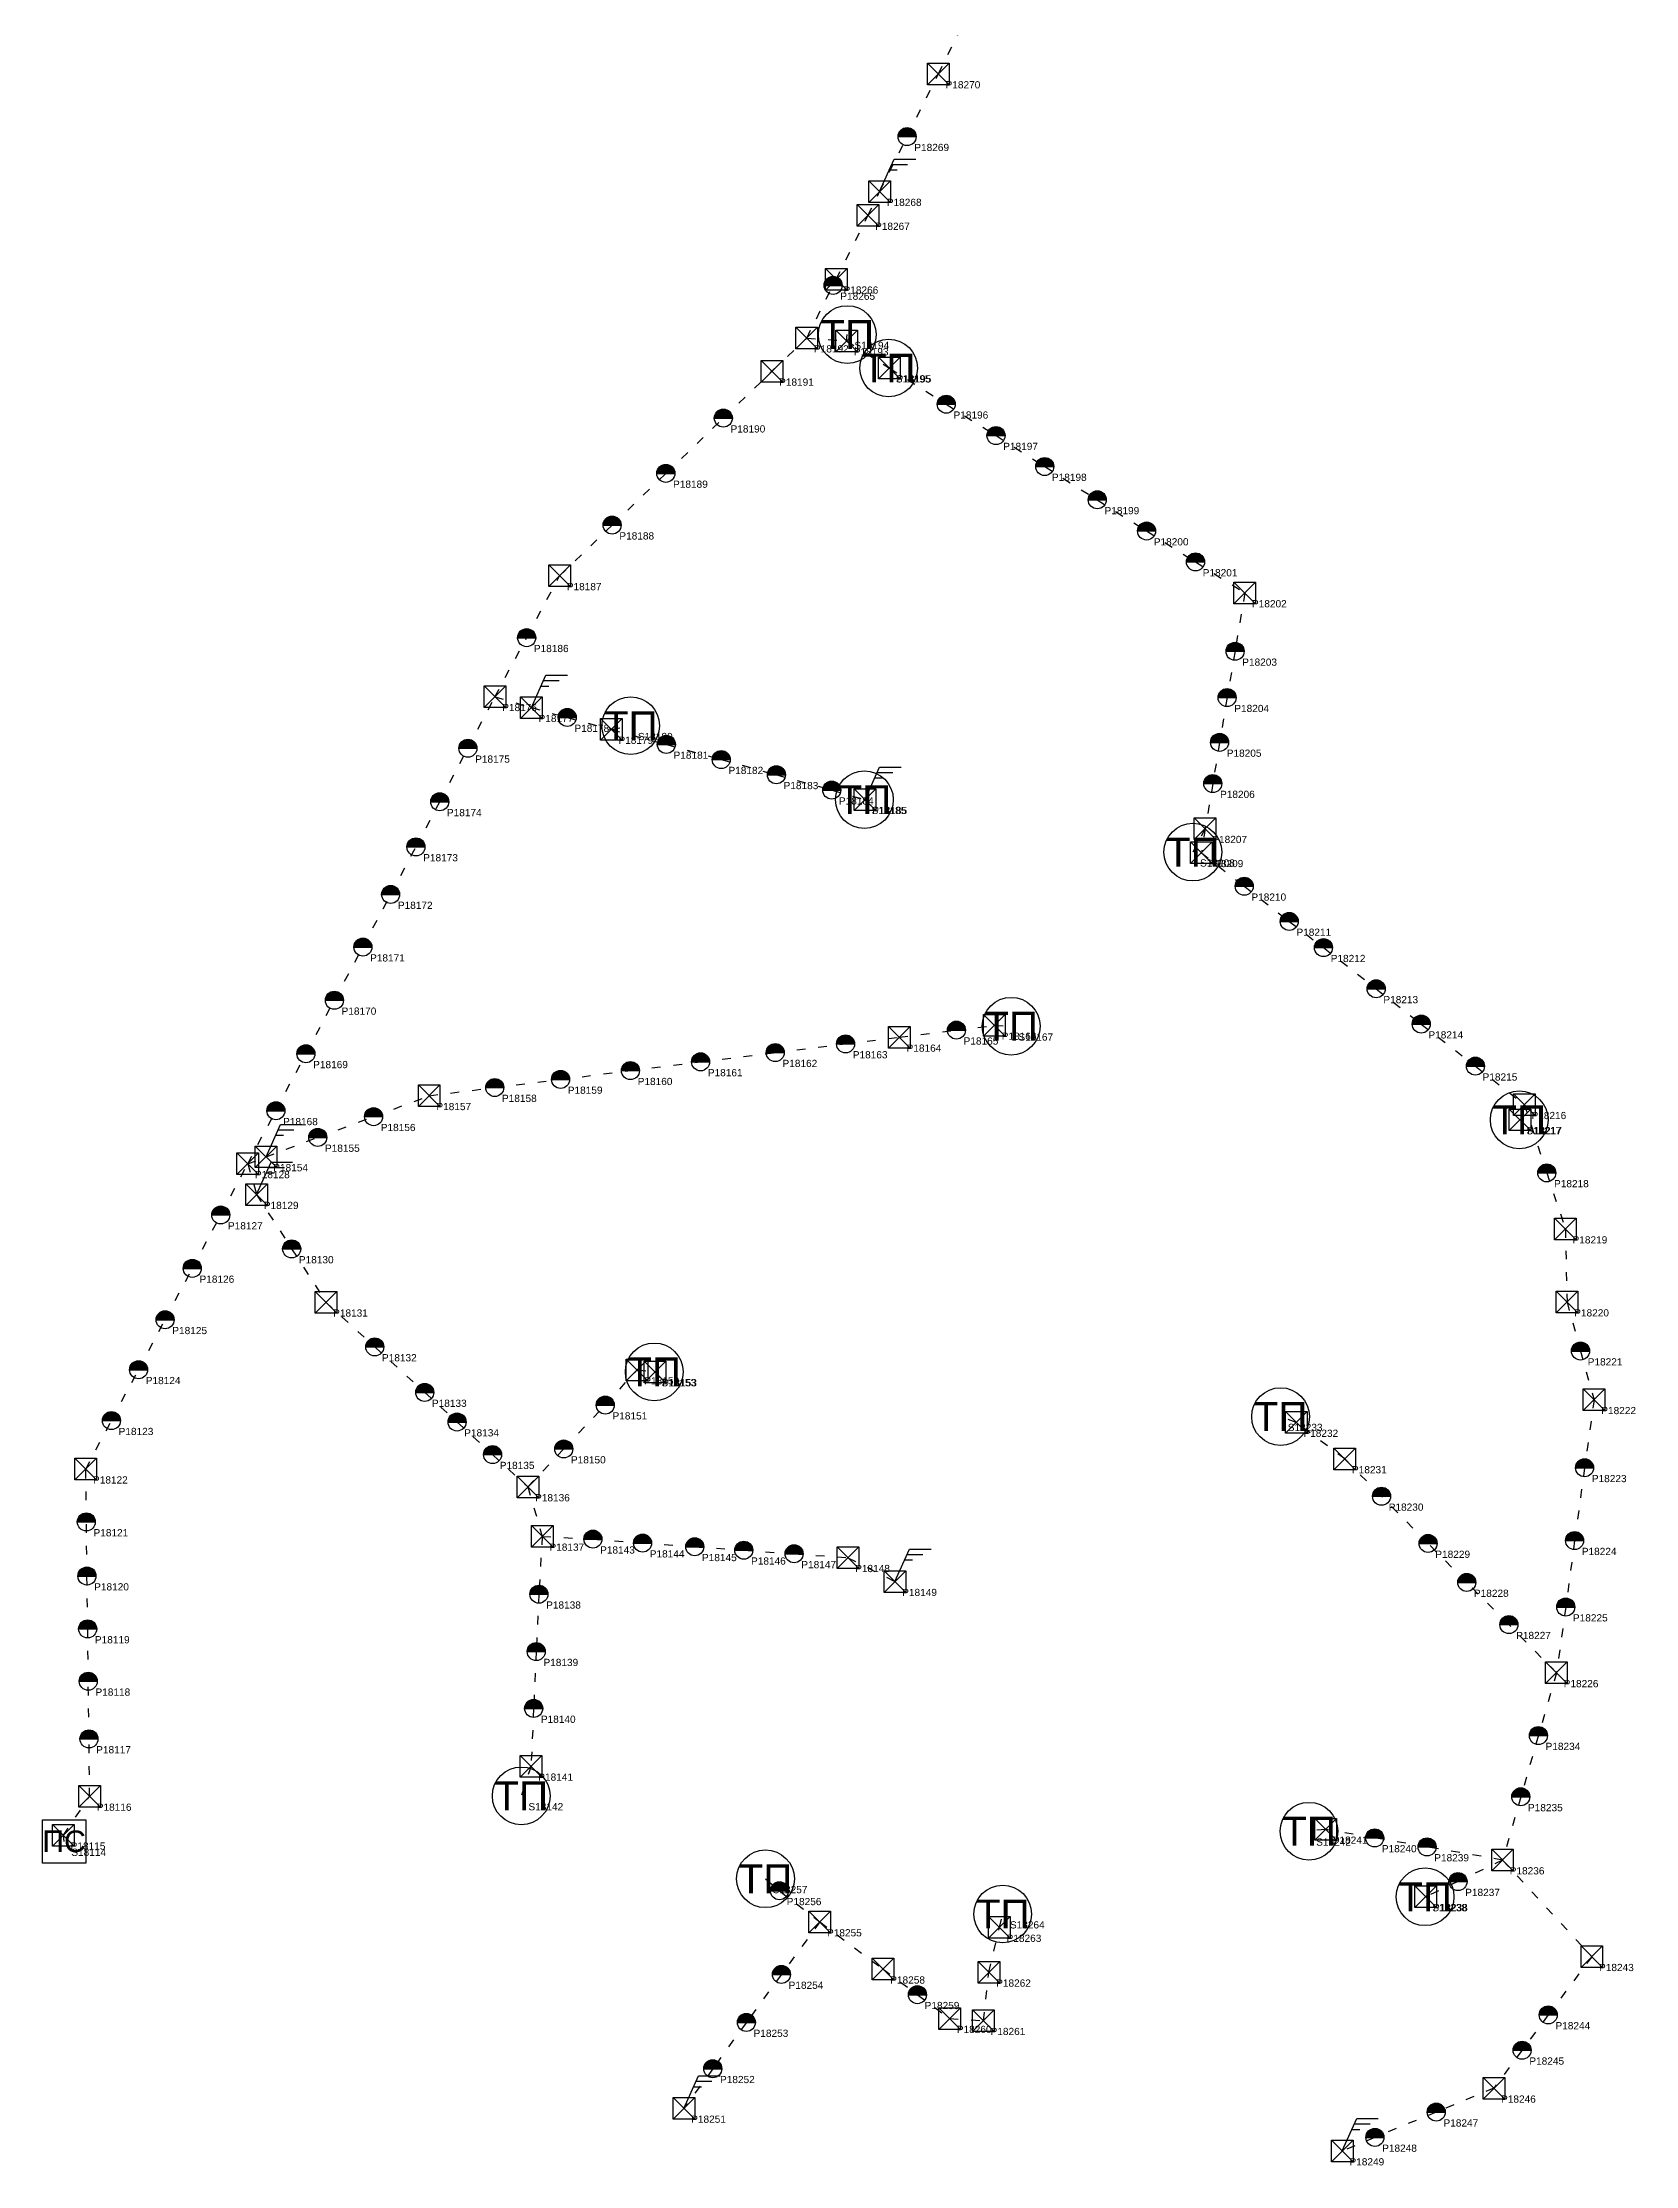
# Model space of a CAD drawing. Header units: metres. Extents: x 312601 to 315296, y 4833712 to 4839515.
# Drawn here: x 312601 to 314808, y 4833712 to 4836655 of the extents above; entities that cross this region are included whole.
import ezdxf
from ezdxf.enums import TextEntityAlignment as Align

# ---------------------------------------------------------------- set-up
doc = ezdxf.new("R2010")
doc.units = ezdxf.units.M
doc.header["$MEASUREMENT"] = 0
doc.linetypes.add('ACAD_ISO03W100', pattern=[30, 12, -18])
for name, color, linetype, lineweight in [('1_2', 7, 'Continuous', 25), ('1_4', 7, 'Continuous', 25), ('21_2', 200, 'ACAD_ISO03W100', 25), ('28_2', 7, 'Continuous', 25), ('28_3', 7, 'Continuous', 25), ('57_2', 7, 'Continuous', 30), ('8_1', 140, 'Continuous', 25)]:
    doc.layers.add(name, color=color, linetype=linetype, lineweight=lineweight)
doc.styles.get("Standard").update_dxf_attribs({"font": 'arial.ttf', "height": 2})

# ---------------------------------------------------------------- blocks, each defined once
blk = doc.blocks.new('PYLON-MV-28_3')
at = {"layer": '28_3'}
blk.add_lwpolyline([(-1.5, 1.5), (1.5, 1.5), (1.5, -1.5), (-1.5, -1.5)], close=True, dxfattribs=at)
for points in [[(-1.5, 1.5), (1.5, -1.5)], [(-1.5, -1.5), (1.5, 1.5)]]:
    blk.add_lwpolyline(points, dxfattribs=at)
blk.add_attdef('FIELD_ID', (2.57, 0), '', height=2, dxfattribs=at)
blk = doc.blocks.new('PYLON-MV-28_2')
at = {"layer": '28_2'}
blk.add_hatch(color=256, dxfattribs=at).paths.add_polyline_path([(-1.25, 0), (1.25, 0, 1)])
blk.add_line((-1.25, 0), (1.25, 0), dxfattribs=at)
blk.add_circle((0, 0), 1.25, dxfattribs=at)
blk.add_attdef('FIELD_ID', (2.57, 0), '', height=2, dxfattribs=at)
blk = doc.blocks.new('PS-1_2')
at = {"layer": '1_2'}
blk.add_lwpolyline([(-3, 3), (3, 3), (3, -3), (-3, -3)], close=True, dxfattribs=at)
at = {"layer": '1_2', "insert": (0, 0), "char_height": 3, "attachment_point": 5}
blk.add_mtext_dynamic_manual_height_columns('ПС', width=3.5109, gutter_width=10, heights=[0], dxfattribs=at)
at = {"layer": '1_2'}
blk.add_attdef('FIELD_ID', (4.15, 0.17), '', height=4, dxfattribs=at)
blk = doc.blocks.new('TP-1_4')
at = {"layer": '1_4'}
blk.add_circle((0, 0), 4, dxfattribs=at)
at = {"layer": '1_4', "insert": (0, 0), "char_height": 4, "attachment_point": 5}
blk.add_mtext_dynamic_manual_height_columns('ТП', width=5.0652, gutter_width=75, heights=[0], dxfattribs=at)
at = {"layer": '1_4'}
blk.add_attdef('FIELD_ID', (4.98, 0.01), '', height=4, dxfattribs=at)
blk = doc.blocks.new('SECTIONALIZER-8_1')
at = {"layer": '8_1'}
for points in [[(0, 0), (2, 4.5)], [(1.33, 3), (2.43, 3)], [(1.67, 3.75), (3.86, 3.75)], [(2, 4.5), (5, 4.5)]]:
    blk.add_lwpolyline(points, dxfattribs=at)

msp = doc.modelspace()

# ---------------------------------------------------------------- linework, layer by layer
at = {"layer": '21_2'}
for points in [[(313760.8, 4836448.5), (313798.9, 4836524.6), (313842.2, 4836611.5), (313888, 4836703.9)], [(313659.8, 4836245.4), (313696.3, 4836318.4), (313700.8, 4836326.9), (313744.5, 4836415.3), (313760.8, 4836448.5)], [(313611.5, 4836199.3), (313659.8, 4836245.4)], [(313659.8, 4836245.4), (313715, 4836241.3)], [(313715, 4836241.3), (313715.9, 4836250.2)], [(313715, 4836241.3), (313774.3, 4836203.8)], [(313227.7, 4835748.2), (313271.6, 4835830), (313317.2, 4835915.8), (313390.1, 4835986.1), (313464.5, 4836057.8), (313544.2, 4836134.4), (313611.5, 4836199.3)], [(313774.3, 4836203.8), (313853.2, 4836153.7), (313922.1, 4836110.2), (313989.6, 4836067.3), (314062.5, 4836021.1), (314130.8, 4835977.9), (314198.6, 4835935.1), (314266.9, 4835892.1), (314253.4, 4835811.1), (314242.4, 4835746.9), (314231.9, 4835684.9), (314222.6, 4835627.8), (314211.9, 4835565.3)], [(312885.1, 4835100.7), (312924, 4835174.2), (312965.7, 4835253.2), (313005.1, 4835327.3), (313044.6, 4835401.1), (313083.1, 4835474), (313118.2, 4835540), (313151.1, 4835602.5), (313190.2, 4835676.7), (313227.7, 4835748.2)], [(313227.7, 4835748.2), (313278.1, 4835733)], [(313278.1, 4835733), (313327.8, 4835719.4), (313388.8, 4835702.8)], [(313388.8, 4835702.8), (313415.8, 4835708)], [(313388.8, 4835702.8), (313465.2, 4835682.1), (313541.3, 4835661), (313617.7, 4835640), (313694.4, 4835618.7), (313740.7, 4835605.5)], [(314211.9, 4835565.3), (314194.9, 4835532.7)], [(314211.9, 4835565.3), (314206.7, 4835531.9), (314266.1, 4835485.4), (314328.5, 4835436.7), (314376, 4835400.3), (314449, 4835343.2), (314511.4, 4835294.4), (314586.5, 4835236), (314654.3, 4835182.6)], [(313136.5, 4835195), (313227.4, 4835206.4), (313318.6, 4835217.7), (313415.5, 4835229.8), (313512.7, 4835242), (313616.2, 4835254.8), (313713.6, 4835266.8), (313788.2, 4835276), (313867.2, 4835285.9), (313920, 4835292.5), (313943.1, 4835291.4)], [(312910.4, 4835110.3), (312982.1, 4835137.3), (313059.4, 4835166), (313136.5, 4835195)], [(314654.3, 4835182.6), (314648.3, 4835161.6)], [(314654.3, 4835182.6), (314685.5, 4835088.1), (314711.2, 4835010.2), (314713.5, 4834909), (314732.2, 4834841.1), (314751, 4834773.6), (314737.9, 4834679.3), (314724, 4834578.3), (314711.7, 4834486.2), (314698.9, 4834395)], [(312630.5, 4834161.2), (312629.6, 4834169.9), (312665.8, 4834223.7), (312665, 4834303.4), (312664, 4834383.3), (312663.2, 4834455.9), (312662.2, 4834529.2), (312661.3, 4834604.2), (312660.6, 4834677.4), (312696.1, 4834744.6), (312733.7, 4834815.2), (312770.5, 4834884.5), (312808.2, 4834955.7), (312847.6, 4835029.7), (312885.1, 4835100.7)], [(312885.1, 4835100.7), (312910.4, 4835110.3)], [(312885.1, 4835100.7), (312897.3, 4835058)], [(312897.3, 4835058), (312945.9, 4834982.7), (312993.4, 4834908.8)], [(312993.4, 4834908.8), (313061.1, 4834846.8), (313130.3, 4834783.7), (313175.1, 4834742.7), (313224.3, 4834697.5), (313273.3, 4834652.7)], [(313273.3, 4834652.7), (313323, 4834705.3), (313380.6, 4834766.2), (313424.7, 4834814.8), (313449.4, 4834812.2)], [(314698.9, 4834395), (314633, 4834461.8), (314574.5, 4834520.3), (314521, 4834574.3), (314456.4, 4834639.7), (314405.5, 4834691.6), (314338.2, 4834742.1), (314316.5, 4834750.2)], [(313273.3, 4834652.7), (313293.2, 4834584.2)], [(313293.2, 4834584.2), (313288.6, 4834504), (313284.9, 4834424.4), (313281.3, 4834345.6), (313277.7, 4834265.4), (313264.1, 4834224.4)], [(313293.2, 4834584.2), (313363.4, 4834580.3), (313432.2, 4834574.9), (313504.6, 4834569.8), (313572.6, 4834565), (313642.3, 4834560), (313716.9, 4834554.6), (313782.1, 4834521.4)], [(314698.9, 4834395), (314673.8, 4834308), (314649.4, 4834223.1), (314624.1, 4834135.5)], [(314624.1, 4834135.5), (314519.5, 4834153.6), (314446.9, 4834166.2), (314378.8, 4834178), (314355.9, 4834175.4)], [(314624.1, 4834135.5), (314747.9, 4834001.5), (314687.5, 4833920.8), (314651.3, 4833871.8), (314612.1, 4833819.1), (314532.3, 4833786), (314447.3, 4833751), (314402, 4833732.1)], [(314624.1, 4834135.5), (314562.4, 4834105.6), (314517.8, 4834084.5)], [(313602.6, 4834109.5), (313622, 4834092.9), (313677.9, 4834049.6), (313624.7, 4833976.9), (313576.1, 4833910.3), (313529.6, 4833846.2), (313489.6, 4833791.2)], [(313677.9, 4834049.6), (313765.5, 4833984.2), (313813.2, 4833948.8), (313857.8, 4833915.7), (313904.6, 4833912.8), (313912.3, 4833979.9), (313926.8, 4834042), (313931.4, 4834060.6)]]:
    msp.add_lwpolyline(points, dxfattribs=at)

# ---------------------------------------------------------------- block references
at = {"layer": '1_2', "xscale": 10, "yscale": 10}
msp.add_blockref('PS-1_2', (312630.5, 4834161.2), dxfattribs=at)
at = {"layer": '1_4', "xscale": 10, "yscale": 10}
for p in [(313715.9, 4836250.2), (313773.3, 4836203.8), (313415.8, 4835708), (313739.7, 4835605.5), (314194.9, 4835532.7), (313943.1, 4835291.4), (314647.3, 4835161.6), (313448.4, 4834812.2), (314316.5, 4834750.2), (313264.1, 4834224.4), (314355.9, 4834175.4), (313602.6, 4834109.5), (314516.8, 4834084.5), (313931.4, 4834060.6)]:
    msp.add_blockref('TP-1_4', p, dxfattribs=at)
at = {"layer": '28_2', "xscale": 10, "yscale": 10}
for p in [(313798.9, 4836524.6), (313696.3, 4836318.4), (313853.2, 4836153.7), (313544.2, 4836134.4), (313922.1, 4836110.2), (313464.5, 4836057.8), (313989.6, 4836067.3), (314062.5, 4836021.1), (313390.1, 4835986.1), (314130.8, 4835977.9), (314198.6, 4835935.1), (313271.6, 4835830), (314253.4, 4835811.1), (314242.4, 4835746.9), (313327.8, 4835719.4), (313190.2, 4835676.7), (313465.2, 4835682.1), (314231.9, 4835684.9), (313541.3, 4835661), (313617.7, 4835640), (313694.4, 4835618.7), (314222.6, 4835627.8), (313151.1, 4835602.5), (313118.2, 4835540), (313083.1, 4835474), (314266.1, 4835485.4), (314328.5, 4835436.7), (313044.6, 4835401.1), (314376, 4835400.3), (314449, 4835343.2), (313005.1, 4835327.3), (313867.2, 4835285.9), (314511.4, 4835294.4), (312965.7, 4835253.2), (313616.2, 4835254.8), (313713.6, 4835266.8), (313415.5, 4835229.8), (313512.7, 4835242), (314586.5, 4835236), (313227.4, 4835206.4), (313318.6, 4835217.7), (312924, 4835174.2), (313059.4, 4835166), (312982.1, 4835137.3), (314685.5, 4835088.1), (312847.6, 4835029.7), (312945.9, 4834982.7), (312808.2, 4834955.7), (312770.5, 4834884.5), (313061.1, 4834846.8), (314732.2, 4834841.1), (312733.7, 4834815.2), (313130.3, 4834783.7), (313380.6, 4834766.2), (312696.1, 4834744.6), (313175.1, 4834742.7), (313224.3, 4834697.5), (313323, 4834705.3), (314737.9, 4834679.3), (314456.4, 4834639.7), (312661.3, 4834604.2), (313363.4, 4834580.3), (314724, 4834578.3), (313432.2, 4834574.9), (313504.6, 4834569.8), (313572.6, 4834565), (313642.3, 4834560), (314521, 4834574.3), (312662.2, 4834529.2), (314574.5, 4834520.3), (313288.6, 4834504), (314633, 4834461.8), (314711.7, 4834486.2), (312663.2, 4834455.9), (313284.9, 4834424.4), (312664, 4834383.3), (313281.3, 4834345.6), (312665, 4834303.4), (314673.8, 4834308), (314649.4, 4834223.1), (314446.9, 4834166.2), (314519.5, 4834153.6), (314562.4, 4834105.6), (313622, 4834092.9), (313624.7, 4833976.9), (313813.2, 4833948.8), (313576.1, 4833910.3), (314687.5, 4833920.8), (314651.3, 4833871.8), (313529.6, 4833846.2), (314532.3, 4833786), (314447.3, 4833751)]:
    msp.add_blockref('PYLON-MV-28_2', p, dxfattribs=at)
at = {"layer": '28_3', "xscale": 10, "yscale": 10}
for p in [(313842.2, 4836611.5), (313760.8, 4836448.5), (313744.5, 4836415.3), (313700.8, 4836326.9), (313659.8, 4836245.4), (313715, 4836241.3), (313611.5, 4836199.3), (313774.3, 4836203.8), (313317.2, 4835915.8), (314266.9, 4835892.1), (313227.7, 4835748.2), (313278.1, 4835733), (313388.8, 4835702.8), (313740.7, 4835605.5), (314211.9, 4835565.3), (314206.7, 4835531.9), (313920, 4835292.5), (313788.2, 4835276), (313136.5, 4835195), (314648.3, 4835161.6), (314654.3, 4835182.6), (312910.4, 4835110.3), (312885.1, 4835100.7), (312897.3, 4835058), (314711.2, 4835010.2), (312993.4, 4834908.8), (314713.5, 4834909), (313424.7, 4834814.8), (313449.4, 4834812.2), (314751, 4834773.6), (314338.2, 4834742.1), (314405.5, 4834691.6), (312660.6, 4834677.4), (313273.3, 4834652.7), (313293.2, 4834584.2), (313716.9, 4834554.6), (313782.1, 4834521.4), (314698.9, 4834395), (313277.7, 4834265.4), (312665.8, 4834223.7), (312629.6, 4834169.9), (314378.8, 4834178), (314624.1, 4834135.5), (314517.8, 4834084.5), (313677.9, 4834049.6), (313926.8, 4834042), (314747.9, 4834001.5), (313765.5, 4833984.2), (313912.3, 4833979.9), (313857.8, 4833915.7), (313904.6, 4833912.8), (314612.1, 4833819.1), (313489.6, 4833791.2), (314402, 4833732.1)]:
    msp.add_blockref('PYLON-MV-28_3', p, dxfattribs=at)
at = {"layer": '8_1', "xscale": 10, "yscale": 10}
for p in [(313760.8, 4836448.5), (313278.1, 4835733), (313740.7, 4835605.5), (312910.4, 4835110.3), (312897.3, 4835058), (313782.1, 4834521.4), (313489.6, 4833791.2), (314402, 4833732.1)]:
    msp.add_blockref('SECTIONALIZER-8_1', p, dxfattribs=at)

# ---------------------------------------------------------------- texts
at = {"layer": '57_2'}
for s, p in [('P18270', (313852.2, 4836601.5)), ('P18269', (313808.9, 4836514.6)), ('P18268', (313770.8, 4836438.5)), ('P18267', (313754.5, 4836405.3)), ('P18265', (313706.3, 4836308.4)), ('P18266', (313710.8, 4836316.9)), ('S18194', (313725.9, 4836240.2)), ('P18192', (313669.8, 4836235.4)), ('P18193', (313725, 4836231.3)), ('P18191', (313621.5, 4836189.3)), ('S18195', (313783.3, 4836193.8)), ('P18195', (313784.3, 4836193.8)), ('P18190', (313554.2, 4836124.4)), ('P18196', (313863.2, 4836143.7)), ('P18197', (313932.1, 4836100.2)), ('P18189', (313474.5, 4836047.8)), ('P18198', (313999.6, 4836057.3)), ('P18199', (314072.5, 4836011.1)), ('P18188', (313400.1, 4835976.1)), ('P18200', (314140.8, 4835967.9)), ('P18201', (314208.6, 4835925.1)), ('P18187', (313327.2, 4835905.8)), ('P18202', (314276.9, 4835882.1)), ('P18186', (313281.6, 4835820)), ('P18203', (314263.4, 4835801.1)), ('P18176', (313237.7, 4835738.2)), ('P18204', (314252.4, 4835736.9)), ('P18177', (313288.1, 4835723)), ('P18178', (313337.8, 4835709.4)), ('P18179', (313398.8, 4835692.8)), ('S18180', (313425.8, 4835698)), ('P18175', (313200.2, 4835666.7)), ('P18181', (313475.2, 4835672.1)), ('P18182', (313551.3, 4835651)), ('P18205', (314241.9, 4835674.9)), ('P18183', (313627.7, 4835630)), ('P18174', (313161.1, 4835592.5)), ('P18184', (313704.4, 4835608.7)), ('S18185', (313749.7, 4835595.5)), ('P18185', (313750.7, 4835595.5)), ('P18206', (314232.6, 4835617.8)), ('P18173', (313128.2, 4835530)), ('P18207', (314221.9, 4835555.3)), ('S18208', (314204.9, 4835522.7)), ('P18209', (314216.7, 4835521.9)), ('P18210', (314276.1, 4835475.4)), ('P18172', (313093.1, 4835464)), ('P18211', (314338.5, 4835426.7)), ('P18171', (313054.6, 4835391.1)), ('P18212', (314386, 4835390.3)), ('P18213', (314459, 4835333.2)), ('P18170', (313015.1, 4835317.3)), ('P18164', (313798.2, 4835266)), ('P18165', (313877.2, 4835275.9)), ('P18166', (313930, 4835282.5)), ('S18167', (313953.1, 4835281.4)), ('P18214', (314521.4, 4835284.4)), ('P18169', (312975.7, 4835243.2)), ('P18162', (313626.2, 4835244.8)), ('P18163', (313723.6, 4835256.8)), ('P18159', (313328.6, 4835207.7)), ('P18160', (313425.5, 4835219.8)), ('P18161', (313522.7, 4835232)), ('P18215', (314596.5, 4835226)), ('P18157', (313146.5, 4835185)), ('P18158', (313237.4, 4835196.4)), ('P18168', (312934, 4835164.2)), ('P18156', (313069.4, 4835156)), ('S18217', (314657.3, 4835151.6)), ('P18217', (314658.3, 4835151.6)), ('P18216', (314664.3, 4835172.6)), ('P18155', (312992.1, 4835127.3)), ('P18128', (312895.1, 4835090.7)), ('P18154', (312920.4, 4835100.3)), ('P18218', (314695.5, 4835078.1)), ('P18129', (312907.3, 4835048)), ('P18127', (312857.6, 4835019.7)), ('P18219', (314721.2, 4835000.2)), ('P18130', (312955.9, 4834972.7)), ('P18126', (312818.2, 4834945.7)), ('P18131', (313003.4, 4834898.8)), ('P18220', (314723.5, 4834899)), ('P18125', (312780.5, 4834874.5)), ('P18132', (313071.1, 4834836.8)), ('P18221', (314742.2, 4834831.1)), ('P18124', (312743.7, 4834805.2)), ('P18152', (313434.7, 4834804.8)), ('S18153', (313458.4, 4834802.2)), ('P18153', (313459.4, 4834802.2)), ('P18133', (313140.3, 4834773.7)), ('P18151', (313390.6, 4834756.2)), ('S18233', (314326.5, 4834740.2)), ('P18222', (314761, 4834763.6)), ('P18123', (312706.1, 4834734.6)), ('P18134', (313185.1, 4834732.7)), ('P18232', (314348.2, 4834732.1)), ('P18135', (313234.3, 4834687.5)), ('P18150', (313333, 4834695.3)), ('P18231', (314415.5, 4834681.6)), ('P18122', (312670.6, 4834667.4)), ('P18223', (314747.9, 4834669.3)), ('P18136', (313283.3, 4834642.7)), ('P18230', (314466.4, 4834629.7)), ('P18121', (312671.3, 4834594.2)), ('P18137', (313303.2, 4834574.2)), ('P18143', (313373.4, 4834570.3)), ('P18144', (313442.2, 4834564.9)), ('P18145', (313514.6, 4834559.8)), ('P18229', (314531, 4834564.3)), ('P18224', (314734, 4834568.3)), ('P18146', (313582.6, 4834555)), ('P18147', (313652.3, 4834550)), ('P18148', (313726.9, 4834544.6)), ('P18120', (312672.2, 4834519.2)), ('P18149', (313792.1, 4834511.4)), ('P18228', (314584.5, 4834510.3)), ('P18138', (313298.6, 4834494)), ('P18225', (314721.7, 4834476.2)), ('P18119', (312673.2, 4834445.9)), ('P18227', (314643, 4834451.8)), ('P18139', (313294.9, 4834414.4)), ('P18226', (314708.9, 4834385)), ('P18118', (312674, 4834373.3)), ('P18140', (313291.3, 4834335.6)), ('P18234', (314683.8, 4834298)), ('P18117', (312675, 4834293.4)), ('P18141', (313287.7, 4834255.4)), ('P18116', (312675.8, 4834213.7)), ('S18142', (313274.1, 4834214.4)), ('P18235', (314659.4, 4834213.1)), ('P18115', (312639.6, 4834159.9)), ('S18114', (312640.5, 4834151.2)), ('S18242', (314365.9, 4834165.4)), ('P18241', (314388.8, 4834168)), ('P18240', (314456.9, 4834156.2)), ('P18239', (314529.5, 4834143.6)), ('P18236', (314634.1, 4834125.5)), ('S18257', (313612.6, 4834099.5)), ('P18237', (314572.4, 4834095.6)), ('P18256', (313632, 4834082.9)), ('S18238', (314526.8, 4834074.5)), ('P18238', (314527.8, 4834074.5)), ('P18255', (313687.9, 4834039.6)), ('P18263', (313936.8, 4834032)), ('S18264', (313941.4, 4834050.6)), ('P18258', (313775.5, 4833974.2)), ('P18262', (313922.3, 4833969.9)), ('P18243', (314757.9, 4833991.5)), ('P18254', (313634.7, 4833966.9)), ('P18259', (313823.2, 4833938.8)), ('P18253', (313586.1, 4833900.3)), ('P18260', (313867.8, 4833905.7)), ('P18261', (313914.6, 4833902.8)), ('P18244', (314697.5, 4833910.8)), ('P18245', (314661.3, 4833861.8)), ('P18252', (313539.6, 4833836.2)), ('P18246', (314622.1, 4833809.1)), ('P18251', (313499.6, 4833781.2)), ('P18247', (314542.3, 4833776)), ('P18248', (314457.3, 4833741)), ('P18249', (314412, 4833722.1))]:
    msp.add_text(s, height=10, dxfattribs=at).set_placement(p, align=Align.TOP_LEFT)

doc.saveas('drawing.dxf')
